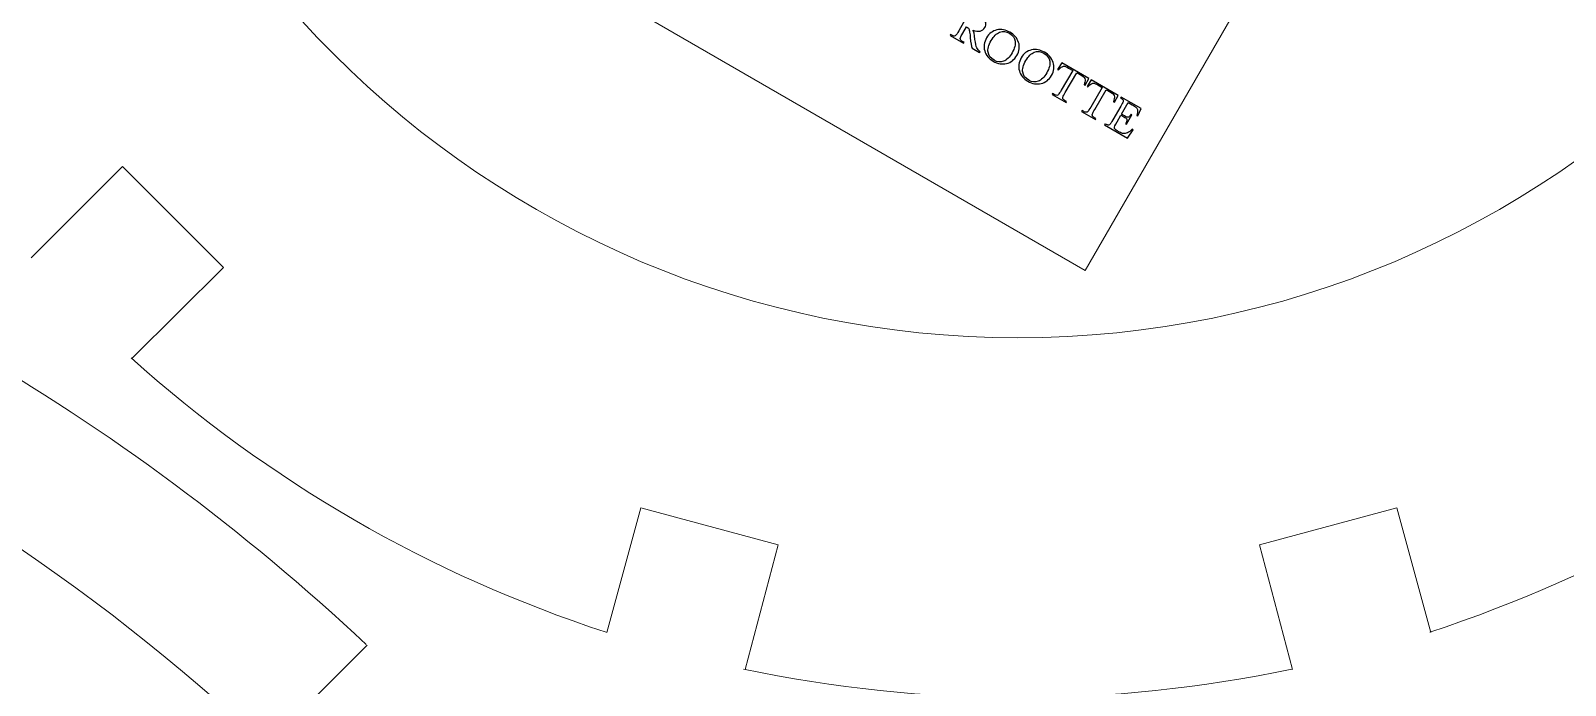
# Model space of a CAD drawing. Header units: centimetres. Extents: x -233 to -82, y 123 to 153.
# Drawn here: x -151.012 to -147.673, y 137.489 to 138.913 of the extents above; entities that cross this region are included whole.
import ezdxf

# ---------------------------------------------------------------- set-up
doc = ezdxf.new("R2010")
doc.units = ezdxf.units.CM
doc.header["$MEASUREMENT"] = 0
doc.layers.add('layer 1', color=7, linetype='Continuous')

msp = doc.modelspace()

# ---------------------------------------------------------------- linework, layer by layer
at = {"layer": 'layer 1', "color": 1, "lineweight": 9}
for points, knots in [([(-150.96902, 140.35037), (-150.96902, 139.18779), (-150.02657, 138.24535), (-148.86399, 138.24535), (-148.86399, 138.24535), (-147.70142, 138.24535), (-146.75897, 139.18779), (-146.75897, 140.35037), (-146.75897, 140.35037), (-146.75897, 141.51295), (-147.70142, 142.45539), (-148.86399, 142.45539), (-148.86399, 142.45539), (-150.02657, 142.45539), (-150.96902, 141.51295), (-150.96902, 140.35037)], [0, 0, 0, 0, 0.2, 0.2, 0.2, 0.2, 0.4, 0.4, 0.4, 0.4, 0.6, 0.6, 0.6, 0.6, 1, 1, 1, 1]), ([(-148.71787, 138.39175), (-148.71787, 138.39175), (-147.99394, 139.64481), (-147.99394, 139.64481), (-147.99394, 139.64481), (-147.99394, 139.64481), (-149.90106, 140.74336), (-149.90106, 140.74336), (-149.90106, 140.74336), (-149.90106, 140.74336), (-150.62287, 139.49237), (-150.62287, 139.49237), (-150.62287, 139.49237), (-150.62287, 139.49237), (-148.71787, 138.39175), (-148.71787, 138.39175)], [0, 0, 0, 0, 0.2, 0.2, 0.2, 0.2, 0.4, 0.4, 0.4, 0.4, 0.6, 0.6, 0.6, 0.6, 1, 1, 1, 1]), ([(-157.83085, 132.95483), (-157.25303, 130.79861), (-155.16664, 129.40465), (-152.95349, 129.69611), (-152.95349, 129.69611), (-150.74038, 129.98758), (-149.08596, 131.87416), (-149.0861, 134.10647), (-149.0861, 134.10647), (-149.08624, 136.33867), (-150.74077, 138.22512), (-152.95392, 138.51637), (-152.95392, 138.51637), (-155.1671, 138.80761), (-157.25339, 137.41348), (-157.83099, 135.25727)], [0, 0, 0, 0, 0.2, 0.2, 0.2, 0.2, 0.4, 0.4, 0.4, 0.4, 0.6, 0.6, 0.6, 0.6, 1, 1, 1, 1]), ([(-151.01132, 138.41892), (-151.01132, 138.41892), (-150.81236, 138.61792), (-150.81236, 138.61792), (-150.81236, 138.61792), (-150.81236, 138.61792), (-150.59226, 138.39775), (-150.59226, 138.39775), (-150.59226, 138.39775), (-150.59226, 138.39775), (-150.79123, 138.2009), (-150.79123, 138.2009)], [0, 0, 0, 0, 0.25, 0.25, 0.25, 0.25, 0.5, 0.5, 0.5, 0.5, 1, 1, 1, 1]), ([(-149.75828, 137.60401), (-149.75828, 137.60401), (-149.68419, 137.87495), (-149.68419, 137.87495), (-149.68419, 137.87495), (-149.68419, 137.87495), (-149.38571, 137.79451), (-149.38571, 137.79451), (-149.38571, 137.79451), (-149.38571, 137.79451), (-149.45771, 137.52358), (-149.45771, 137.52358)], [0, 0, 0, 0, 0.25, 0.25, 0.25, 0.25, 0.5, 0.5, 0.5, 0.5, 1, 1, 1, 1]), ([(-148.26603, 137.52357), (-148.26603, 137.52357), (-148.338, 137.79454), (-148.338, 137.79454), (-148.338, 137.79454), (-148.338, 137.79454), (-148.03955, 137.87494), (-148.03955, 137.87494), (-148.03955, 137.87494), (-148.03955, 137.87494), (-147.96543, 137.60401), (-147.96543, 137.60401)], [0, 0, 0, 0, 0.25, 0.25, 0.25, 0.25, 0.5, 0.5, 0.5, 0.5, 1, 1, 1, 1]), ([(-150.06189, 137.35848), (-150.06189, 137.35848), (-150.16988, 137.2505), (-150.16988, 137.2505), (-150.16988, 137.2505), (-150.16988, 137.2505), (-150.38786, 137.46852), (-150.38786, 137.46852), (-150.38786, 137.46852), (-150.38786, 137.46852), (-150.27991, 137.57647), (-150.27991, 137.57647)], [0, 0, 0, 0, 0.25, 0.25, 0.25, 0.25, 0.5, 0.5, 0.5, 0.5, 1, 1, 1, 1])]:
    msp.add_open_spline(points, degree=3, knots=knots, dxfattribs=at)
at = {"layer": 'layer 1'}
for points, knots in [([(-148.9471, 138.86555), (-148.9471, 138.86555), (-148.96344, 138.87498), (-148.96344, 138.87498), (-148.96344, 138.87498), (-148.96515, 138.87868), (-148.96654, 138.88654), (-148.96752, 138.89858), (-148.96752, 138.89858), (-148.96785, 138.90244), (-148.9683, 138.90623), (-148.9689, 138.90993), (-148.9689, 138.90993), (-148.96949, 138.91364), (-148.97004, 138.916), (-148.9705, 138.91699), (-148.9705, 138.91699), (-148.97097, 138.91799), (-148.97202, 138.91898), (-148.97366, 138.91992), (-148.97366, 138.91992), (-148.97366, 138.91992), (-148.97607, 138.92132), (-148.97607, 138.92132), (-148.97607, 138.92132), (-148.97607, 138.92132), (-148.98386, 138.90784), (-148.98386, 138.90784), (-148.98386, 138.90784), (-148.98662, 138.90305), (-148.98832, 138.89988), (-148.98894, 138.89826), (-148.98894, 138.89826), (-148.98956, 138.89665), (-148.98959, 138.89521), (-148.98903, 138.89395), (-148.98903, 138.89395), (-148.98849, 138.89267), (-148.98683, 138.89123), (-148.98408, 138.88964), (-148.98408, 138.88964), (-148.98408, 138.88964), (-148.98117, 138.88796), (-148.98117, 138.88796), (-148.98117, 138.88796), (-148.98117, 138.88796), (-148.98235, 138.8859), (-148.98235, 138.8859), (-148.98235, 138.8859), (-148.98235, 138.8859), (-149.0114, 138.90267), (-149.0114, 138.90267), (-149.0114, 138.90267), (-149.0114, 138.90267), (-149.01021, 138.90473), (-149.01021, 138.90473), (-149.01021, 138.90473), (-149.01021, 138.90473), (-149.00827, 138.9036), (-149.00827, 138.9036), (-149.00827, 138.9036), (-149.00567, 138.9021), (-149.00368, 138.9014), (-149.00229, 138.90147), (-149.00229, 138.90147), (-149.0009, 138.90153), (-148.99968, 138.90221), (-148.9986, 138.90342), (-148.9986, 138.90342), (-148.99755, 138.90465), (-148.99554, 138.90782), (-148.99262, 138.91289), (-148.99262, 138.91289), (-148.99262, 138.91289), (-148.97543, 138.94266), (-148.97543, 138.94266), (-148.97543, 138.94266), (-148.97264, 138.9475), (-148.97097, 138.95069), (-148.97042, 138.95224), (-148.97042, 138.95224), (-148.96989, 138.95381), (-148.96993, 138.95512), (-148.97053, 138.95619), (-148.97053, 138.95619), (-148.97115, 138.95727), (-148.973, 138.95869), (-148.97609, 138.96047), (-148.97609, 138.96047), (-148.97609, 138.96047), (-148.9771, 138.96106), (-148.9771, 138.96106), (-148.9771, 138.96106), (-148.9771, 138.96106), (-148.97592, 138.96311), (-148.97592, 138.96311), (-148.97592, 138.96311), (-148.97592, 138.96311), (-148.96699, 138.95854), (-148.96699, 138.95854), (-148.96699, 138.95854), (-148.96103, 138.95548), (-148.95635, 138.95296), (-148.95295, 138.95099), (-148.95295, 138.95099), (-148.94716, 138.94765), (-148.94277, 138.94439), (-148.93977, 138.94124), (-148.93977, 138.94124), (-148.93679, 138.93806), (-148.93488, 138.9346), (-148.93402, 138.93085), (-148.93402, 138.93085), (-148.9332, 138.92712), (-148.93376, 138.92356), (-148.93573, 138.92016), (-148.93573, 138.92016), (-148.93802, 138.91619), (-148.94143, 138.91365), (-148.94598, 138.91254), (-148.94598, 138.91254), (-148.95054, 138.91143), (-148.95583, 138.91216), (-148.9619, 138.91473), (-148.9619, 138.91473), (-148.96009, 138.91205), (-148.95853, 138.90527), (-148.95729, 138.8944), (-148.95729, 138.8944), (-148.95624, 138.88559), (-148.95497, 138.87945), (-148.95344, 138.87604), (-148.95344, 138.87604), (-148.95193, 138.8726), (-148.94942, 138.8698), (-148.94591, 138.8676), (-148.94591, 138.8676), (-148.94591, 138.8676), (-148.9471, 138.86555), (-148.9471, 138.86555)], [0, 0, 0, 0, 0.0277778, 0.0277778, 0.0277778, 0.0277778, 0.0555556, 0.0555556, 0.0555556, 0.0555556, 0.0833333, 0.0833333, 0.0833333, 0.0833333, 0.1111111, 0.1111111, 0.1111111, 0.1111111, 0.1388889, 0.1388889, 0.1388889, 0.1388889, 0.1666667, 0.1666667, 0.1666667, 0.1666667, 0.1944444, 0.1944444, 0.1944444, 0.1944444, 0.2222222, 0.2222222, 0.2222222, 0.2222222, 0.25, 0.25, 0.25, 0.25, 0.2777778, 0.2777778, 0.2777778, 0.2777778, 0.3055556, 0.3055556, 0.3055556, 0.3055556, 0.3333333, 0.3333333, 0.3333333, 0.3333333, 0.3611111, 0.3611111, 0.3611111, 0.3611111, 0.3888889, 0.3888889, 0.3888889, 0.3888889, 0.4166667, 0.4166667, 0.4166667, 0.4166667, 0.4444444, 0.4444444, 0.4444444, 0.4444444, 0.4722222, 0.4722222, 0.4722222, 0.4722222, 0.5, 0.5, 0.5, 0.5, 0.5277778, 0.5277778, 0.5277778, 0.5277778, 0.5555556, 0.5555556, 0.5555556, 0.5555556, 0.5833333, 0.5833333, 0.5833333, 0.5833333, 0.6111111, 0.6111111, 0.6111111, 0.6111111, 0.6388889, 0.6388889, 0.6388889, 0.6388889, 0.6666667, 0.6666667, 0.6666667, 0.6666667, 0.6944444, 0.6944444, 0.6944444, 0.6944444, 0.7222222, 0.7222222, 0.7222222, 0.7222222, 0.75, 0.75, 0.75, 0.75, 0.7777778, 0.7777778, 0.7777778, 0.7777778, 0.8055556, 0.8055556, 0.8055556, 0.8055556, 0.8333333, 0.8333333, 0.8333333, 0.8333333, 0.8611111, 0.8611111, 0.8611111, 0.8611111, 0.8888889, 0.8888889, 0.8888889, 0.8888889, 0.9166667, 0.9166667, 0.9166667, 0.9166667, 0.9444444, 0.9444444, 0.9444444, 0.9444444, 1, 1, 1, 1]), ([(-148.93206, 138.89785), (-148.92665, 138.90723), (-148.91917, 138.91292), (-148.90962, 138.915), (-148.90962, 138.915), (-148.90009, 138.91705), (-148.89066, 138.91538), (-148.88128, 138.90996), (-148.88128, 138.90996), (-148.87183, 138.9045), (-148.86555, 138.89714), (-148.86245, 138.88786), (-148.86245, 138.88786), (-148.85935, 138.87859), (-148.8606, 138.8691), (-148.8662, 138.85941), (-148.8662, 138.85941), (-148.87161, 138.85003), (-148.87905, 138.84417), (-148.88846, 138.84185), (-148.88846, 138.84185), (-148.8979, 138.83954), (-148.90758, 138.84125), (-148.91748, 138.84696), (-148.91748, 138.84696), (-148.92712, 138.85253), (-148.93334, 138.86), (-148.93614, 138.86937), (-148.93614, 138.86937), (-148.93896, 138.87876), (-148.9376, 138.88826), (-148.93206, 138.89785)], [0, 0, 0, 0, 0.1111111, 0.1111111, 0.1111111, 0.1111111, 0.2222222, 0.2222222, 0.2222222, 0.2222222, 0.3333333, 0.3333333, 0.3333333, 0.3333333, 0.4444444, 0.4444444, 0.4444444, 0.4444444, 0.5555556, 0.5555556, 0.5555556, 0.5555556, 0.6666667, 0.6666667, 0.6666667, 0.6666667, 0.7777778, 0.7777778, 0.7777778, 0.7777778, 1, 1, 1, 1]), ([(-148.92201, 138.89163), (-148.92763, 138.88188), (-148.92991, 138.87343), (-148.92884, 138.8663), (-148.92884, 138.8663), (-148.92777, 138.85914), (-148.92334, 138.85332), (-148.91554, 138.84882), (-148.91554, 138.84882), (-148.90871, 138.84488), (-148.90192, 138.84421), (-148.89511, 138.84683), (-148.89511, 138.84683), (-148.88832, 138.84942), (-148.88213, 138.85558), (-148.87653, 138.86527), (-148.87653, 138.86527), (-148.87109, 138.8747), (-148.86887, 138.88305), (-148.86985, 138.89034), (-148.86985, 138.89034), (-148.87088, 138.89762), (-148.87509, 138.90341), (-148.88252, 138.9077), (-148.88252, 138.9077), (-148.88982, 138.91191), (-148.89684, 138.91271), (-148.90358, 138.91005), (-148.90358, 138.91005), (-148.91031, 138.90739), (-148.91646, 138.90124), (-148.92201, 138.89163)], [0, 0, 0, 0, 0.1111111, 0.1111111, 0.1111111, 0.1111111, 0.2222222, 0.2222222, 0.2222222, 0.2222222, 0.3333333, 0.3333333, 0.3333333, 0.3333333, 0.4444444, 0.4444444, 0.4444444, 0.4444444, 0.5555556, 0.5555556, 0.5555556, 0.5555556, 0.6666667, 0.6666667, 0.6666667, 0.6666667, 0.7777778, 0.7777778, 0.7777778, 0.7777778, 1, 1, 1, 1]), ([(-148.85667, 138.85432), (-148.85125, 138.8637), (-148.84377, 138.86939), (-148.83423, 138.87147), (-148.83423, 138.87147), (-148.8247, 138.87352), (-148.81527, 138.87185), (-148.80589, 138.86643), (-148.80589, 138.86643), (-148.79643, 138.86097), (-148.79015, 138.85361), (-148.78705, 138.84434), (-148.78705, 138.84434), (-148.78395, 138.83506), (-148.78521, 138.82557), (-148.7908, 138.81588), (-148.7908, 138.81588), (-148.79622, 138.8065), (-148.80365, 138.80064), (-148.81307, 138.79832), (-148.81307, 138.79832), (-148.82251, 138.79601), (-148.83219, 138.79772), (-148.84209, 138.80343), (-148.84209, 138.80343), (-148.85173, 138.809), (-148.85794, 138.81647), (-148.86074, 138.82584), (-148.86074, 138.82584), (-148.86357, 138.83523), (-148.8622, 138.84473), (-148.85667, 138.85432)], [0, 0, 0, 0, 0.1111111, 0.1111111, 0.1111111, 0.1111111, 0.2222222, 0.2222222, 0.2222222, 0.2222222, 0.3333333, 0.3333333, 0.3333333, 0.3333333, 0.4444444, 0.4444444, 0.4444444, 0.4444444, 0.5555556, 0.5555556, 0.5555556, 0.5555556, 0.6666667, 0.6666667, 0.6666667, 0.6666667, 0.7777778, 0.7777778, 0.7777778, 0.7777778, 1, 1, 1, 1]), ([(-148.84661, 138.8481), (-148.85224, 138.83836), (-148.85452, 138.8299), (-148.85344, 138.82277), (-148.85344, 138.82277), (-148.85238, 138.81561), (-148.84794, 138.80979), (-148.84015, 138.80529), (-148.84015, 138.80529), (-148.83331, 138.80135), (-148.82653, 138.80068), (-148.81972, 138.8033), (-148.81972, 138.8033), (-148.81292, 138.80589), (-148.80673, 138.81205), (-148.80114, 138.82174), (-148.80114, 138.82174), (-148.79569, 138.83117), (-148.79347, 138.83952), (-148.79446, 138.84681), (-148.79446, 138.84681), (-148.79549, 138.85409), (-148.79969, 138.85988), (-148.80713, 138.86417), (-148.80713, 138.86417), (-148.81443, 138.86838), (-148.82145, 138.86918), (-148.82818, 138.86652), (-148.82818, 138.86652), (-148.83491, 138.86386), (-148.84106, 138.85771), (-148.84661, 138.8481)], [0, 0, 0, 0, 0.1111111, 0.1111111, 0.1111111, 0.1111111, 0.2222222, 0.2222222, 0.2222222, 0.2222222, 0.3333333, 0.3333333, 0.3333333, 0.3333333, 0.4444444, 0.4444444, 0.4444444, 0.4444444, 0.5555556, 0.5555556, 0.5555556, 0.5555556, 0.6666667, 0.6666667, 0.6666667, 0.6666667, 0.7777778, 0.7777778, 0.7777778, 0.7777778, 1, 1, 1, 1]), ([(-148.77532, 138.82782), (-148.77532, 138.82782), (-148.77737, 138.82901), (-148.77737, 138.82901), (-148.77737, 138.82901), (-148.77737, 138.82901), (-148.76863, 138.84343), (-148.76863, 138.84343), (-148.76863, 138.84343), (-148.76863, 138.84343), (-148.70973, 138.80943), (-148.70973, 138.80943), (-148.70973, 138.80943), (-148.70973, 138.80943), (-148.71785, 138.79464), (-148.71785, 138.79464), (-148.71785, 138.79464), (-148.71785, 138.79464), (-148.71979, 138.79577), (-148.71979, 138.79577), (-148.71979, 138.79577), (-148.71816, 138.80016), (-148.71743, 138.80358), (-148.71759, 138.80607), (-148.71759, 138.80607), (-148.71777, 138.80852), (-148.71841, 138.81035), (-148.71955, 138.81156), (-148.71955, 138.81156), (-148.7207, 138.81275), (-148.72292, 138.8143), (-148.72624, 138.81622), (-148.72624, 138.81622), (-148.72624, 138.81622), (-148.73598, 138.82185), (-148.73598, 138.82185), (-148.73598, 138.82185), (-148.73598, 138.82185), (-148.76072, 138.77901), (-148.76072, 138.77901), (-148.76072, 138.77901), (-148.76346, 138.77425), (-148.76516, 138.77107), (-148.76578, 138.76947), (-148.76578, 138.76947), (-148.7664, 138.76785), (-148.76645, 138.76639), (-148.76587, 138.76512), (-148.76587, 138.76512), (-148.76533, 138.76384), (-148.76369, 138.76241), (-148.76096, 138.76083), (-148.76096, 138.76083), (-148.76096, 138.76083), (-148.758, 138.75912), (-148.758, 138.75912), (-148.758, 138.75912), (-148.758, 138.75912), (-148.75919, 138.75707), (-148.75919, 138.75707), (-148.75919, 138.75707), (-148.75919, 138.75707), (-148.78945, 138.77453), (-148.78945, 138.77453), (-148.78945, 138.77453), (-148.78945, 138.77453), (-148.78827, 138.77659), (-148.78827, 138.77659), (-148.78827, 138.77659), (-148.78827, 138.77659), (-148.78513, 138.77477), (-148.78513, 138.77477), (-148.78513, 138.77477), (-148.78253, 138.77327), (-148.78054, 138.77258), (-148.77915, 138.77264), (-148.77915, 138.77264), (-148.77779, 138.77272), (-148.77654, 138.77338), (-148.77546, 138.7746), (-148.77546, 138.7746), (-148.77438, 138.77581), (-148.77237, 138.77898), (-148.76945, 138.78405), (-148.76945, 138.78405), (-148.76945, 138.78405), (-148.74471, 138.82689), (-148.74471, 138.82689), (-148.74471, 138.82689), (-148.74471, 138.82689), (-148.7537, 138.83208), (-148.7537, 138.83208), (-148.7537, 138.83208), (-148.75763, 138.83434), (-148.76036, 138.83568), (-148.76191, 138.83605), (-148.76191, 138.83605), (-148.76348, 138.83644), (-148.7654, 138.83606), (-148.76765, 138.83486), (-148.76765, 138.83486), (-148.76991, 138.83364), (-148.77247, 138.83131), (-148.77532, 138.82782)], [0, 0, 0, 0, 0.037037, 0.037037, 0.037037, 0.037037, 0.0740741, 0.0740741, 0.0740741, 0.0740741, 0.1111111, 0.1111111, 0.1111111, 0.1111111, 0.1481481, 0.1481481, 0.1481481, 0.1481481, 0.1851852, 0.1851852, 0.1851852, 0.1851852, 0.2222222, 0.2222222, 0.2222222, 0.2222222, 0.2592593, 0.2592593, 0.2592593, 0.2592593, 0.2962963, 0.2962963, 0.2962963, 0.2962963, 0.3333333, 0.3333333, 0.3333333, 0.3333333, 0.3703704, 0.3703704, 0.3703704, 0.3703704, 0.4074074, 0.4074074, 0.4074074, 0.4074074, 0.4444444, 0.4444444, 0.4444444, 0.4444444, 0.4814815, 0.4814815, 0.4814815, 0.4814815, 0.5185185, 0.5185185, 0.5185185, 0.5185185, 0.5555556, 0.5555556, 0.5555556, 0.5555556, 0.5925926, 0.5925926, 0.5925926, 0.5925926, 0.6296296, 0.6296296, 0.6296296, 0.6296296, 0.6666667, 0.6666667, 0.6666667, 0.6666667, 0.7037037, 0.7037037, 0.7037037, 0.7037037, 0.7407407, 0.7407407, 0.7407407, 0.7407407, 0.7777778, 0.7777778, 0.7777778, 0.7777778, 0.8148148, 0.8148148, 0.8148148, 0.8148148, 0.8518519, 0.8518519, 0.8518519, 0.8518519, 0.8888889, 0.8888889, 0.8888889, 0.8888889, 0.9259259, 0.9259259, 0.9259259, 0.9259259, 1, 1, 1, 1]), ([(-148.71135, 138.79089), (-148.71135, 138.79089), (-148.7134, 138.79208), (-148.7134, 138.79208), (-148.7134, 138.79208), (-148.7134, 138.79208), (-148.70466, 138.8065), (-148.70466, 138.8065), (-148.70466, 138.8065), (-148.70466, 138.8065), (-148.64576, 138.7725), (-148.64576, 138.7725), (-148.64576, 138.7725), (-148.64576, 138.7725), (-148.65388, 138.75773), (-148.65388, 138.75773), (-148.65388, 138.75773), (-148.65388, 138.75773), (-148.65583, 138.75885), (-148.65583, 138.75885), (-148.65583, 138.75885), (-148.6542, 138.76324), (-148.65347, 138.76667), (-148.65363, 138.76915), (-148.65363, 138.76915), (-148.6538, 138.77159), (-148.65444, 138.77342), (-148.65558, 138.77463), (-148.65558, 138.77463), (-148.65673, 138.77582), (-148.65895, 138.77737), (-148.66228, 138.77929), (-148.66228, 138.77929), (-148.66228, 138.77929), (-148.67202, 138.78492), (-148.67202, 138.78492), (-148.67202, 138.78492), (-148.67202, 138.78492), (-148.69675, 138.74209), (-148.69675, 138.74209), (-148.69675, 138.74209), (-148.6995, 138.73733), (-148.7012, 138.73415), (-148.70182, 138.73254), (-148.70182, 138.73254), (-148.70244, 138.73092), (-148.70249, 138.72946), (-148.7019, 138.72819), (-148.7019, 138.72819), (-148.70136, 138.72691), (-148.69973, 138.72548), (-148.697, 138.7239), (-148.697, 138.7239), (-148.697, 138.7239), (-148.69404, 138.72219), (-148.69404, 138.72219), (-148.69404, 138.72219), (-148.69404, 138.72219), (-148.69522, 138.72014), (-148.69522, 138.72014), (-148.69522, 138.72014), (-148.69522, 138.72014), (-148.72549, 138.73762), (-148.72549, 138.73762), (-148.72549, 138.73762), (-148.72549, 138.73762), (-148.7243, 138.73967), (-148.7243, 138.73967), (-148.7243, 138.73967), (-148.7243, 138.73967), (-148.72116, 138.73785), (-148.72116, 138.73785), (-148.72116, 138.73785), (-148.71856, 138.73635), (-148.71658, 138.73566), (-148.71519, 138.73572), (-148.71519, 138.73572), (-148.71382, 138.7358), (-148.71258, 138.73646), (-148.71149, 138.73768), (-148.71149, 138.73768), (-148.71041, 138.73889), (-148.70841, 138.74206), (-148.70548, 138.74713), (-148.70548, 138.74713), (-148.70548, 138.74713), (-148.68075, 138.78996), (-148.68075, 138.78996), (-148.68075, 138.78996), (-148.68075, 138.78996), (-148.68974, 138.79515), (-148.68974, 138.79515), (-148.68974, 138.79515), (-148.69366, 138.79741), (-148.69639, 138.79875), (-148.69794, 138.79912), (-148.69794, 138.79912), (-148.69952, 138.79951), (-148.70143, 138.79913), (-148.70368, 138.79793), (-148.70368, 138.79793), (-148.70595, 138.79671), (-148.70851, 138.79438), (-148.71135, 138.79089)], [0, 0, 0, 0, 0.037037, 0.037037, 0.037037, 0.037037, 0.0740741, 0.0740741, 0.0740741, 0.0740741, 0.1111111, 0.1111111, 0.1111111, 0.1111111, 0.1481481, 0.1481481, 0.1481481, 0.1481481, 0.1851852, 0.1851852, 0.1851852, 0.1851852, 0.2222222, 0.2222222, 0.2222222, 0.2222222, 0.2592593, 0.2592593, 0.2592593, 0.2592593, 0.2962963, 0.2962963, 0.2962963, 0.2962963, 0.3333333, 0.3333333, 0.3333333, 0.3333333, 0.3703704, 0.3703704, 0.3703704, 0.3703704, 0.4074074, 0.4074074, 0.4074074, 0.4074074, 0.4444444, 0.4444444, 0.4444444, 0.4444444, 0.4814815, 0.4814815, 0.4814815, 0.4814815, 0.5185185, 0.5185185, 0.5185185, 0.5185185, 0.5555556, 0.5555556, 0.5555556, 0.5555556, 0.5925926, 0.5925926, 0.5925926, 0.5925926, 0.6296296, 0.6296296, 0.6296296, 0.6296296, 0.6666667, 0.6666667, 0.6666667, 0.6666667, 0.7037037, 0.7037037, 0.7037037, 0.7037037, 0.7407407, 0.7407407, 0.7407407, 0.7407407, 0.7777778, 0.7777778, 0.7777778, 0.7777778, 0.8148148, 0.8148148, 0.8148148, 0.8148148, 0.8518519, 0.8518519, 0.8518519, 0.8518519, 0.8888889, 0.8888889, 0.8888889, 0.8888889, 0.9259259, 0.9259259, 0.9259259, 0.9259259, 1, 1, 1, 1]), ([(-148.61516, 138.6991), (-148.61516, 138.6991), (-148.61303, 138.69787), (-148.61303, 138.69787), (-148.61303, 138.69787), (-148.61303, 138.69787), (-148.62523, 138.67973), (-148.62523, 138.67973), (-148.62523, 138.67973), (-148.62523, 138.67973), (-148.67548, 138.70874), (-148.67548, 138.70874), (-148.67548, 138.70874), (-148.67548, 138.70874), (-148.67429, 138.71079), (-148.67429, 138.71079), (-148.67429, 138.71079), (-148.67429, 138.71079), (-148.67304, 138.71007), (-148.67304, 138.71007), (-148.67304, 138.71007), (-148.67003, 138.70833), (-148.66784, 138.70762), (-148.66649, 138.70792), (-148.66649, 138.70792), (-148.66515, 138.70821), (-148.66399, 138.7089), (-148.66304, 138.71001), (-148.66304, 138.71001), (-148.6621, 138.7111), (-148.66016, 138.71421), (-148.65724, 138.71927), (-148.65724, 138.71927), (-148.65724, 138.71927), (-148.64005, 138.74905), (-148.64005, 138.74905), (-148.64005, 138.74905), (-148.63738, 138.75367), (-148.63575, 138.75678), (-148.63515, 138.75837), (-148.63515, 138.75837), (-148.63457, 138.75998), (-148.63455, 138.76132), (-148.63512, 138.76245), (-148.63512, 138.76245), (-148.63568, 138.76357), (-148.63744, 138.76496), (-148.64037, 138.76666), (-148.64037, 138.76666), (-148.64037, 138.76666), (-148.63919, 138.76871), (-148.63919, 138.76871), (-148.63919, 138.76871), (-148.63919, 138.76871), (-148.59583, 138.74368), (-148.59583, 138.74368), (-148.59583, 138.74368), (-148.59583, 138.74368), (-148.60313, 138.72773), (-148.60313, 138.72773), (-148.60313, 138.72773), (-148.60313, 138.72773), (-148.60521, 138.72893), (-148.60521, 138.72893), (-148.60521, 138.72893), (-148.60372, 138.73372), (-148.60319, 138.7374), (-148.60354, 138.73999), (-148.60354, 138.73999), (-148.60389, 138.74255), (-148.60491, 138.74462), (-148.60654, 138.74619), (-148.60654, 138.74619), (-148.60816, 138.74775), (-148.61112, 138.74977), (-148.61536, 138.75221), (-148.61536, 138.75221), (-148.61536, 138.75221), (-148.62377, 138.75707), (-148.62377, 138.75707), (-148.62377, 138.75707), (-148.62377, 138.75707), (-148.63849, 138.73159), (-148.63849, 138.73159), (-148.63849, 138.73159), (-148.63849, 138.73159), (-148.63204, 138.72787), (-148.63204, 138.72787), (-148.63204, 138.72787), (-148.62908, 138.72616), (-148.62685, 138.72522), (-148.62539, 138.72506), (-148.62539, 138.72506), (-148.62393, 138.72488), (-148.6227, 138.72521), (-148.62171, 138.72602), (-148.62171, 138.72602), (-148.62076, 138.72683), (-148.61943, 138.72872), (-148.6177, 138.73171), (-148.6177, 138.73171), (-148.6177, 138.73171), (-148.6156, 138.7305), (-148.6156, 138.7305), (-148.6156, 138.7305), (-148.6156, 138.7305), (-148.62758, 138.70974), (-148.62758, 138.70974), (-148.62758, 138.70974), (-148.62758, 138.70974), (-148.62969, 138.71095), (-148.62969, 138.71095), (-148.62969, 138.71095), (-148.62775, 138.7143), (-148.62673, 138.71673), (-148.6266, 138.71821), (-148.6266, 138.71821), (-148.62651, 138.71969), (-148.62691, 138.72092), (-148.62781, 138.72189), (-148.62781, 138.72189), (-148.6287, 138.72285), (-148.63044, 138.7241), (-148.63304, 138.7256), (-148.63304, 138.7256), (-148.63304, 138.7256), (-148.63972, 138.72946), (-148.63972, 138.72946), (-148.63972, 138.72946), (-148.63972, 138.72946), (-148.64801, 138.71509), (-148.64801, 138.71509), (-148.64801, 138.71509), (-148.65217, 138.70789), (-148.65413, 138.70341), (-148.65393, 138.7016), (-148.65393, 138.7016), (-148.65376, 138.6998), (-148.65164, 138.69771), (-148.64758, 138.69537), (-148.64758, 138.69537), (-148.64758, 138.69537), (-148.64306, 138.69276), (-148.64306, 138.69276), (-148.64306, 138.69276), (-148.63987, 138.69092), (-148.63698, 138.6898), (-148.63444, 138.68945), (-148.63444, 138.68945), (-148.63193, 138.68907), (-148.629, 138.68963), (-148.62565, 138.69113), (-148.62565, 138.69113), (-148.62231, 138.69259), (-148.6188, 138.69524), (-148.61516, 138.6991)], [0, 0, 0, 0, 0.025, 0.025, 0.025, 0.025, 0.05, 0.05, 0.05, 0.05, 0.075, 0.075, 0.075, 0.075, 0.1, 0.1, 0.1, 0.1, 0.125, 0.125, 0.125, 0.125, 0.15, 0.15, 0.15, 0.15, 0.175, 0.175, 0.175, 0.175, 0.2, 0.2, 0.2, 0.2, 0.225, 0.225, 0.225, 0.225, 0.25, 0.25, 0.25, 0.25, 0.275, 0.275, 0.275, 0.275, 0.3, 0.3, 0.3, 0.3, 0.325, 0.325, 0.325, 0.325, 0.35, 0.35, 0.35, 0.35, 0.375, 0.375, 0.375, 0.375, 0.4, 0.4, 0.4, 0.4, 0.425, 0.425, 0.425, 0.425, 0.45, 0.45, 0.45, 0.45, 0.475, 0.475, 0.475, 0.475, 0.5, 0.5, 0.5, 0.5, 0.525, 0.525, 0.525, 0.525, 0.55, 0.55, 0.55, 0.55, 0.575, 0.575, 0.575, 0.575, 0.6, 0.6, 0.6, 0.6, 0.625, 0.625, 0.625, 0.625, 0.65, 0.65, 0.65, 0.65, 0.675, 0.675, 0.675, 0.675, 0.7, 0.7, 0.7, 0.7, 0.725, 0.725, 0.725, 0.725, 0.75, 0.75, 0.75, 0.75, 0.775, 0.775, 0.775, 0.775, 0.8, 0.8, 0.8, 0.8, 0.825, 0.825, 0.825, 0.825, 0.85, 0.85, 0.85, 0.85, 0.875, 0.875, 0.875, 0.875, 0.9, 0.9, 0.9, 0.9, 0.925, 0.925, 0.925, 0.925, 0.95, 0.95, 0.95, 0.95, 1, 1, 1, 1])]:
    msp.add_open_spline(points, degree=3, knots=knots, dxfattribs=at)
at = {"layer": 'layer 1', "color": 1, "lineweight": 9}
for points in [[(-150.28183, 137.5779), (-150.8147, 138.07719), (-151.45541, 138.44704), (-152.15419, 138.65885)], [(-150.7937, 138.20147), (-150.49451, 137.93282), (-150.1425, 137.72955), (-149.7602, 137.60478)], [(-147.96776, 137.60477), (-147.58545, 137.72955), (-147.23348, 137.93282), (-146.93426, 138.20146)], [(-149.46079, 137.5245), (-149.06734, 137.44142), (-148.66086, 137.44142), (-148.26745, 137.52447)]]:
    msp.add_open_spline(points, degree=3, dxfattribs=at)

doc.saveas('drawing.dxf')
